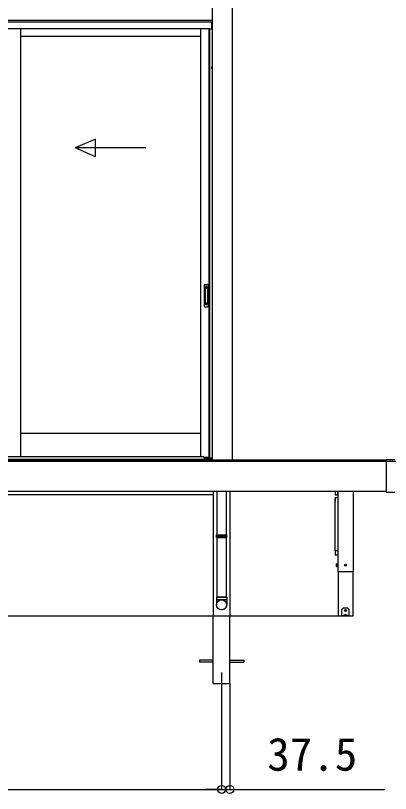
# Model space of a CAD drawing. Units: millimetres, scale not verified. Extents: x -10500 to 10500, y -15600 to 15524.
# Drawn here: x -1364 to 330, y 1392 to 4913 of the extents above; entities that cross this region are included whole.
import ezdxf
from ezdxf.enums import TextEntityAlignment as Align

# ---------------------------------------------------------------- set-up
doc = ezdxf.new("R2010")
doc.units = ezdxf.units.MM
doc.header["$LTSCALE"] = 80
for name, color, linetype in [('0-3_YKK_12', 2, 'Continuous'), ('0-4_YKK_A1', 4, 'Continuous'), ('0-5_YKK_D', 6, 'Continuous')]:
    doc.layers.add(name, color=color, linetype=linetype)
doc.styles.add('ＭＳ ゴシック', font='')
doc.styles.get('ＭＳ ゴシック').set_extended_font_data('MS Gothic')

msp = doc.modelspace()

# ---------------------------------------------------------------- linework, layer by layer
at = {"layer": '0-3_YKK_12'}
msp.add_line((-433, 1940.4), (-433, 1840.4), dxfattribs=at)
at = {"layer": '0-4_YKK_A1'}
for p, q in [((-475.5, 5036.82), (-475.5, 2900.4)), ((-385.5, 5036.82), (-385.5, 2900.4)), ((-633.4, 4890.4), (-4035, 4890.4)), ((-633.4, 4883.4), (-4035, 4883.4)), ((-633.4, 4890.4), (-4030.5, 4890.4)), ((-475.5, 4890.4), (-633.4, 4890.4)), ((-475.5, 4890.4), (-633.4, 4890.4)), ((-475.5, 4883.4), (-633.4, 4883.4)), ((-476, 4882.4), (-475.5, 4882.4)), ((-1341.75, 4852.4), (-1341.75, 2916.9)), ((-528, 4852.4), (-528, 2916.9)), ((-490.2, 4852.4), (-490.2, 2913.4)), ((-487, 4852.4), (-487, 2910.9)), ((-487, 4852.4), (-476, 4852.4)), ((-1341.75, 4820.4), (-528, 4820.4)), ((-476.09, 4681.51), (-477.24, 4681.31)), ((-476.09, 4672.3), (-477.24, 4672.5)), ((-476.09, 4672.3), (-476.09, 4681.51)), ((-476.09, 4681.51), (-475.5, 4681.4)), ((-476.09, 4672.3), (-475.5, 4672.4)), ((-475.5, 4672.4), (-475.5, 4681.4)), ((-1003.22, 4354.03), (-1094.88, 4314.03)), ((-1003.22, 4274.03), (-1003.22, 4354.03)), ((-774.88, 4314.03), (-1094.88, 4314.03)), ((-1003.22, 4274.03), (-1094.88, 4314.03)), ((-512, 3692.4), (-512, 3598.4)), ((-509, 3695.4), (-496, 3695.4)), ((-508.2, 3681.4), (-508.2, 3609.4)), ((-508.1, 3681.86), (-507.91, 3679.99)), ((-507.91, 3678.99), (-507.91, 3611.81)), ((-497.8, 3682.4), (-507.2, 3682.4)), ((-498.16, 3679.99), (-506.91, 3679.99)), ((-499, 3687.4), (-506, 3687.4)), ((-506, 3687.39), (-506, 3682.9)), ((-499, 3684.99), (-506, 3684.99)), ((-499, 3684.5), (-506, 3684.5)), ((-499, 3687.39), (-499, 3682.9)), ((-497.17, 3679.99), (-496.93, 3681.89)), ((-497.17, 3678.99), (-497.17, 3611.81)), ((-496.8, 3681.4), (-496.8, 3609.4)), ((-493, 3692.4), (-493, 3598.4)), ((-509, 3595.4), (-496, 3595.4)), ((-508.1, 3608.95), (-507.91, 3610.81)), ((-497.8, 3608.4), (-507.2, 3608.4)), ((-498.16, 3610.81), (-506.91, 3610.81)), ((-506, 3603.42), (-506, 3607.9)), ((-499, 3606.31), (-506, 3606.31)), ((-499, 3605.81), (-506, 3605.81)), ((-499, 3603.4), (-506, 3603.4)), ((-499, 3603.42), (-499, 3607.9)), ((-496.93, 3608.92), (-497.17, 3610.81)), ((-1341.75, 3023.4), (-528, 3023.4)), ((354, 2895.4), (-9500, 2895.4)), ((-475.5, 2903.4), (-4035, 2903.4)), ((-4029.5, 2903.4), (-476.5, 2903.4)), ((311, 2900.4), (-1858, 2900.4)), ((-487, 2913.4), (-511.73, 2913.4)), ((-511.5, 2910.4), (-511.5, 2911.9)), ((-487, 2910.9), (-476, 2910.9)), ((-476.5, 2903.4), (-476.5, 2910.9)), ((-476, 2903.4), (-476, 2910.9)), ((-476, 2903.4), (-475.5, 2903.4)), ((311, 2901.9), (311, 2899.49)), ((350.59, 2902.9), (312, 2902.9)), ((311, 2758.4), (-1858, 2758.4)), ((-470.5, 2758.4), (-470.5, 2195.4)), ((-454, 2758.4), (-454, 2562.6)), ((-412, 2758.4), (-412, 2562.6)), ((-395.5, 2758.4), (-395.5, 2195.4)), ((79.79, 2758.4), (79.79, 2744.2)), ((91.99, 2758.4), (91.99, 2758.3)), ((91.99, 2758.4), (91.99, 2395.4)), ((92.07, 2758.4), (92.07, 2395.4)), ((92.19, 2744.2), (92.19, 2758.4)), ((162.07, 2758.4), (162.07, 2395.4)), ((162.07, 2758.4), (162.07, 2395.4)), ((162.15, 2758.4), (162.15, 2395.4)), ((312, 2755.9), (350.59, 2755.9)), ((-4035.5, 2745.4), (-470.5, 2745.4)), ((79.8, 2731.06), (79.8, 2713.91)), ((80, 2489.82), (80, 2730.52)), ((80.79, 2743.2), (91.19, 2743.2)), ((80.8, 2732.06), (91.2, 2732.06)), ((80.8, 2731.81), (91.2, 2731.81)), ((81, 2731.44), (91, 2731.44)), ((-456.5, 2560.6), (-455.5, 2562.6)), ((-456.5, 2557.08), (-456.5, 2560.6)), ((-456.5, 2560.6), (-409.5, 2560.6)), ((-456.5, 2552.6), (-456.5, 2556.11)), ((-455.5, 2550.6), (-456.5, 2552.6)), ((-409.5, 2552.6), (-456.5, 2552.6)), ((-455.5, 2562.6), (-410.5, 2562.6)), ((-455.5, 2550.6), (-410.5, 2550.6)), ((-454, 2550.6), (-454, 2280.4)), ((-412, 2550.6), (-412, 2280.4)), ((-409.5, 2560.6), (-410.5, 2562.6)), ((-410.5, 2550.6), (-409.5, 2552.6)), ((-409.5, 2557.08), (-409.5, 2560.6)), ((-409.5, 2552.6), (-409.5, 2556.11)), ((79.8, 2489.27), (79.8, 2489.13)), ((79.8, 2489.13), (79.8, 2488.6)), ((79.8, 2488.6), (79.8, 2486.05)), ((79.8, 2486.05), (79.8, 2474.35)), ((91.2, 2490.19), (80.8, 2490.19)), ((91.2, 2471.11), (80.8, 2471.11)), ((85.27, 2430.4), (85.72, 2431.18)), ((85.27, 2430.4), (85.27, 2420.4)), ((85.72, 2431.18), (89.27, 2431.18)), ((89.27, 2431.18), (89.27, 2419.63)), ((90.47, 2431.65), (92.07, 2431.65)), ((85.27, 2420.4), (85.72, 2419.63)), ((85.72, 2428.29), (89.27, 2428.29)), ((85.72, 2422.52), (89.27, 2422.52)), ((85.72, 2419.63), (89.27, 2419.63)), ((162.15, 2395.4), (91.99, 2395.4)), ((94.42, 2395.4), (94.42, 2195.4)), ((124.83, 2425.9), (125.94, 2425.92)), ((124.83, 2424.9), (125.94, 2424.88)), ((125.94, 2425.92), (126.45, 2426.02)), ((125.94, 2424.88), (126.45, 2424.78)), ((126.55, 2426.54), (126.45, 2426.02)), ((126.55, 2424.27), (126.45, 2424.78)), ((126.57, 2427.65), (126.55, 2426.54)), ((126.57, 2423.16), (126.55, 2424.27)), ((127.57, 2427.65), (127.59, 2426.54)), ((127.57, 2423.16), (127.59, 2424.27)), ((127.59, 2426.54), (127.69, 2426.02)), ((127.59, 2424.27), (127.69, 2424.78)), ((128.21, 2425.92), (127.69, 2426.02)), ((128.21, 2424.88), (127.69, 2424.78)), ((129.32, 2425.9), (128.21, 2425.92)), ((129.32, 2424.9), (128.21, 2424.88)), ((159.72, 2395.4), (159.72, 2195.4)), ((-410, 2280.4), (-456, 2280.4)), ((-456, 2280.4), (-456, 2245.75)), ((-456, 2270.4), (-410, 2270.4)), ((-454, 2280.4), (-412, 2280.4)), ((-410, 2280.4), (-410, 2245.75)), ((111.07, 2198.4), (111.07, 2225.57)), ((116.07, 2231.4), (111.66, 2226.99)), ((138.07, 2231.4), (116.07, 2231.4)), ((124.83, 2220.9), (125.94, 2220.92)), ((124.83, 2219.9), (125.94, 2219.88)), ((125.94, 2220.92), (126.45, 2221.02)), ((125.94, 2219.88), (126.45, 2219.78)), ((126.55, 2221.54), (126.45, 2221.02)), ((126.55, 2219.27), (126.45, 2219.78)), ((126.57, 2222.65), (126.55, 2221.54)), ((126.57, 2218.16), (126.55, 2219.27)), ((127.57, 2222.65), (127.59, 2221.54)), ((127.57, 2218.16), (127.59, 2219.27)), ((127.59, 2221.54), (127.69, 2221.02)), ((127.59, 2219.27), (127.69, 2219.78)), ((128.21, 2220.92), (127.69, 2221.02)), ((128.21, 2219.88), (127.69, 2219.78)), ((129.32, 2220.9), (128.21, 2220.92)), ((129.32, 2219.9), (128.21, 2219.88)), ((142.49, 2226.99), (138.07, 2231.4)), ((143.07, 2198.4), (143.07, 2225.57)), ((159.72, 2195.4), (-9500, 2195.4)), ((-470.5, 1890.4), (-470.5, 2195.4)), ((-395.5, 1890.4), (-395.5, 2195.4)), ((159.72, 2195.4), (94.42, 2195.4)), ((111.07, 2197.9), (111.07, 2198.4)), ((111.07, 2195.4), (111.07, 2197.9)), ((111.07, 2197.9), (111.66, 2197.9)), ((111.66, 2195.4), (111.07, 2195.4)), ((111.66, 2197.9), (116.07, 2197.9)), ((138.07, 2197.9), (116.07, 2197.9)), ((138.07, 2195.4), (116.07, 2195.4)), ((125.63, 2202.86), (121.17, 2198.4)), ((123.07, 2198.83), (123.07, 2198.4)), ((123.07, 2198.4), (131.07, 2198.4)), ((123.57, 2197.9), (130.57, 2197.9)), ((132.97, 2198.4), (128.52, 2202.86)), ((131.07, 2198.83), (131.07, 2198.4)), ((138.07, 2195.4), (138.07, 2197.9)), ((138.07, 2197.9), (142.49, 2197.9)), ((142.49, 2195.4), (138.07, 2195.4)), ((142.49, 2197.9), (143.07, 2197.9)), ((143.07, 2198.4), (143.07, 2197.9)), ((-470.5, 1994.9), (-533, 1994.9)), ((-533, 1994.9), (-533, 1985.9)), ((-470.5, 1985.9), (-533, 1985.9)), ((-395.5, 1994.9), (-333, 1994.9)), ((-395.5, 1985.9), (-333, 1985.9)), ((-333, 1994.9), (-333, 1985.9)), ((-470.5, 1890.4), (-395.5, 1890.4))]:
    msp.add_line(p, q, dxfattribs=at)
for points in [[(-476.5, 4882.4), (-633.4, 4882.4), (-4029.5, 4882.4)], [(-476.5, 4852.4), (-476.5, 4864.03), (-476.5, 4882.4)], [(-476, 4882.4), (-476, 4863.99), (-476, 4852.4)], [(-487, 4852.4), (-587.6, 4852.4), (-633.4, 4852.4), (-4019, 4852.4)], [(-3989.5, 2916.9), (-3119.25, 2916.9), (-516.5, 2916.9)], [(-511.5, 2910.4), (-487, 2910.4), (-476.5, 2910.4)], [(311, 2899.49), (311, 2759.32), (311, 2756.9)], [(-456.5, 2557.08), (-456.38, 2557.08), (-456.23, 2557.08), (-456.03, 2557.07), (-455.8, 2557.07), (-455.53, 2557.07), (-455.22, 2557.07), (-454.87, 2557.07), (-454.48, 2557.07), (-454.06, 2557.07), (-453.6, 2557.06), (-453.11, 2557.06), (-452.58, 2557.06), (-452.02, 2557.06), (-451.43, 2557.06), (-450.81, 2557.06), (-450.15, 2557.06), (-449.47, 2557.06), (-448.76, 2557.06), (-448.02, 2557.06), (-447.26, 2557.06), (-446.47, 2557.06), (-445.66, 2557.06), (-444.83, 2557.06), (-443.98, 2557.06), (-443.11, 2557.06), (-442.22, 2557.06), (-440.4, 2557.06), (-438.54, 2557.06), (-436.63, 2557.07), (-432.76, 2557.07), (-430.82, 2557.08), (-428.9, 2557.08), (-427.01, 2557.08), (-425.16, 2557.08), (-423.36, 2557.09), (-422.48, 2557.09), (-421.63, 2557.09), (-420.79, 2557.09), (-419.97, 2557.09)], [(-455.21, 2556.12), (-455.52, 2556.12), (-455.79, 2556.12), (-456.03, 2556.12), (-456.22, 2556.11), (-456.38, 2556.11), (-456.5, 2556.11)], [(-409.5, 2556.09), (-415.39, 2556.1), (-418.34, 2556.1), (-419.11, 2556.1), (-419.91, 2556.1), (-420.72, 2556.1), (-421.56, 2556.1), (-422.41, 2556.1), (-423.29, 2556.1), (-424.18, 2556.1), (-425.08, 2556.11), (-426.94, 2556.11), (-428.83, 2556.11), (-430.76, 2556.12), (-432.7, 2556.12), (-436.57, 2556.12), (-438.48, 2556.13), (-440.35, 2556.13), (-441.27, 2556.13), (-442.17, 2556.13), (-443.06, 2556.13), (-443.93, 2556.13), (-444.79, 2556.13), (-445.62, 2556.13), (-446.43, 2556.13), (-447.22, 2556.13), (-447.99, 2556.13), (-448.73, 2556.13), (-449.44, 2556.13), (-450.12, 2556.13), (-450.78, 2556.13), (-451.41, 2556.13), (-452, 2556.13), (-452.56, 2556.13), (-453.09, 2556.13), (-453.58, 2556.13), (-454.04, 2556.12), (-454.47, 2556.12), (-454.86, 2556.12), (-455.21, 2556.12)], [(-419.97, 2557.09), (-419.18, 2557.09), (-418.42, 2557.09), (-415.44, 2557.1), (-409.5, 2557.1)], [(79.8, 2474.35), (79.8, 2472.31), (79.8, 2472.11)], [(92.07, 2419.15), (90.47, 2419.15), (90.47, 2431.65)], [(116.07, 2197.9), (116.07, 2195.4), (111.66, 2195.4)], [(143.07, 2197.9), (143.07, 2195.4), (142.49, 2195.4)]]:
    msp.add_lwpolyline(points, dxfattribs=at)
msp.add_lwpolyline([(89.27, 2431.15), (90.47, 2431.15), (90.47, 2419.65), (89.27, 2419.65)], close=True, dxfattribs=at)
for centre, radius in [((127.07, 2425.4), 4), ((129.2, 2423.28), 0.3), ((-432.91, 2245.75), 22.91), ((127.07, 2220.4), 4), ((129.2, 2218.28), 0.3)]:
    msp.add_circle(centre, radius, dxfattribs=at)
for centre, radius, start, end in [((-471.38, 4676.9), 7.65, 149.36409, 210.63591), ((-477.05, 4680.26), 1.06, 100, 149.36409), ((-477.05, 4673.54), 1.06, 210.63591, 260), ((-509, 3692.4), 3, 90, 180), ((-507.2, 3681.4), 1, 90, 180), ((-506.91, 3678.99), 1, 90, 180), ((-498.17, 3678.99), 1, 0, 90), ((-497.8, 3681.4), 1, 0, 90), ((-496, 3692.4), 3, 0, 90), ((-509, 3598.4), 3, 180, 270), ((-507.2, 3609.4), 1, 180, 270), ((-506.91, 3611.81), 1, 180, 270), ((-498.17, 3611.81), 1, 270, 0), ((-497.8, 3609.4), 1, 270, 0), ((-496, 3598.4), 3, 270, 0), ((-516.5, 2911.9), 5, 0, 90), ((312, 2901.9), 1, 90, 180), ((312, 2756.9), 1, 180, 270), ((80.79, 2744.2), 1, 180, 270), ((80.8, 2731.06), 1, 90, 180), ((80.76, 2730.85), 0.964, 87.79679, 177.6127), ((80.68, 2713.91), 0.881, 180.33509, 219.38129), ((80.96, 2730.48), 0.964, 87.79679, 177.6127), ((91.04, 2730.48), 0.964, 6.84841, 92.20321), ((91.19, 2744.2), 1, 270, 0), ((91.2, 2731.06), 1, 37.44287, 90), ((91.21, 2730.79), 1.03, 40.31355, 90.66766), ((-456.5, 2556.6), 0.5, 285.49629, 74.51275), ((-409.5, 2556.6), 0.5, 105.48725, 254.50371), ((80.76, 2489.23), 0.964, 87.79679, 177.6127), ((80.8, 2472.11), 1, 180, 270), ((91.24, 2489.23), 0.964, 38.24694, 92.20321), ((91.2, 2472.11), 1, 270, 322.55713), ((87.83, 2429.73), 2.56, 145.61708, 214.38292), ((87.83, 2421.07), 2.56, 145.61708, 214.38292), ((94.83, 2425.4), 9.55, 162.41276, 197.58724), ((127.07, 2425.4), 2.3, 167.44414, 192.55586), ((127.07, 2425.4), 2.3, 77.44414, 102.55586), ((127.07, 2425.4), 2.3, 257.44414, 282.55586), ((127.07, 2425.4), 2.3, 347.44414, 12.55586), ((113.07, 2225.57), 2, 135, 180), ((127.07, 2220.4), 2.3, 167.44414, 192.55586), ((127.07, 2220.4), 2.3, 77.44414, 102.55586), ((127.07, 2220.4), 2.3, 257.44414, 282.55586), ((127.07, 2220.4), 2.3, 347.44414, 12.55586), ((141.07, 2225.57), 2, 0, 45), ((124.07, 2198.83), 1, 126.03188, 180), ((123.57, 2198.4), 0.5, 180, 270), ((127.07, 2194.7), 6.1, 53.96812, 126.03188), ((130.57, 2198.4), 0.5, 270, 0), ((130.07, 2198.83), 1, 0, 53.96812)]:
    msp.add_arc(centre, radius, start, end, dxfattribs=at)
for centre, major_axis, ratio, start_param, end_param in [((121.67, 2198.4), (0.688, 0.425), 0.381966, 2.1243707, 3.695167), ((127.07, 2199.97), (0, -3.54), 0.707107, 2.5261129, 3.7570724), ((132.47, 2198.4), (0.688, -0.425), 0.381966, 5.7296109, 7.3004073)]:
    msp.add_ellipse(centre, major_axis=major_axis, ratio=ratio, start_param=start_param, end_param=end_param, dxfattribs=at)
at = {"layer": '0-5_YKK_D'}
for p, q in [((-395.5, 1889.4), (-395.5, 1409.4)), ((-433, 1839.4), (-433, 1409.4)), ((-433, 1839.4), (-433, 1409.4)), ((-4073, 1410.4), (-433, 1410.4)), ((-433, 1410.4), (-505, 1410.4)), ((-433, 1410.4), (-395.5, 1410.4)), ((-395.5, 1410.4), (303.73, 1410.4))]:
    msp.add_line(p, q, dxfattribs=at)
for centre in [(-433, 1410.4), (-433, 1410.4), (-395.5, 1410.4)]:
    msp.add_circle(centre, 18, dxfattribs=at)

# ---------------------------------------------------------------- texts
at = {"layer": '0-5_YKK_D', "style": 'ＭＳ ゴシック'}
msp.add_text('37.5', height=149.6, dxfattribs=at).set_placement((-226.57, 1450.4), align=Align.BOTTOM_LEFT)

doc.saveas('drawing.dxf')
